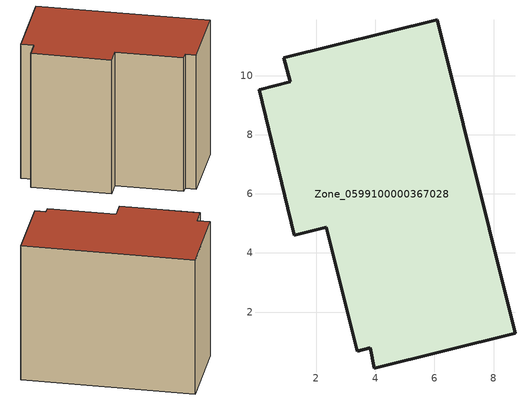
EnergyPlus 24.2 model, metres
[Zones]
Zone_0599100000367028
 floor ground (C_G): 3.39,0.67 2.34,4.87 1.25,4.6 0.06,9.53 1.12,9.79 0.9,10.6 6.1,11.89 8.73,1.28 3.96,0.1 3.82,0.79 z0
 wall outside (C_F): 8.73,1.28 6.1,11.89 0.9,10.6 1.12,9.79 0.06,9.53 1.25,4.6 2.34,4.87 3.39,0.67 3.82,0.79 3.96,0.1 8.73,1.28 z0:9.26
 roof outside (C_R): 3.96,0.1 8.73,1.28 6.1,11.89 0.9,10.6 1.12,9.79 0.06,9.53 1.25,4.6 2.34,4.87 3.39,0.67 3.82,0.79 z9.26
[BUILDING]
Pand.0599100000367028: North Axis=0; Terrain=City; Loads Convergence Tolerance Value=0.04; Temperature Convergence Tolerance Value=0.4; Solar Distribution=FullExterior; Maximum Number of Warmup Days=25; Minimum Number of Warmup Days=1
[Site:Location]
Rotterdam.The.Hague.AP_ZH_NLD Design_Conditions: Latitude=51.96; Longitude=4.45; Time Zone=1; Elevation=-4.5
[SITE:GROUNDTEMPERATURE:BUILDINGSURFACE]
18, 18, 18, 18, 18, 18, 18, 18, 18, 18, 18, 18
[MATERIAL] Thermal Absorptance=0.9; Solar Absorptance=0.7; Visible Absorptance=0.7
Name | Roughness | Thickness | Conductivity | Density | Specific Heat
G.TC.1992-2005 | MediumSmooth | 0.15 | 0.06 | 540 | 1210
F.TC.1992-2005 | Rough | 0.3 | 0.12 | 1920 | 840
R.TC.1992-2005 | MediumRough | 0.2 | 0.08 | 1500 | 1000
[CONSTRUCTION]
C_G: G.TC.1992-2005
C_F: F.TC.1992-2005
C_R: R.TC.1992-2005
[ZONE]
Zone_0599100000367028: Type=1; Multiplier=1; Ceiling Height=Autocalculate; Volume=Autocalculate; Floor Area=autocalculate; Part of Total Floor Area=Yes
[ZONEINFILTRATION:DESIGNFLOWRATE]
Infil_Zone_0599100000367028: Zone or ZoneList or Space or SpaceList=Zone_0599100000367028; Schedule=AlwaysOn; Design Flow Rate Calculation Method=Flow/Area; Flow Rate per Floor Area=0.0015; Constant Term Coefficient=1; Temperature Term Coefficient=0; Velocity Term Coefficient=0; Velocity Squared Term Coefficient=0
[HVACTEMPLATE:ZONE:IDEALLOADSAIRSYSTEM]
Zone_0599100000367028: Maximum Heating Supply Air Temperature=50; Minimum Cooling Supply Air Temperature=13; Maximum Heating Supply Air Humidity Ratio=0.0156; Minimum Cooling Supply Air Humidity Ratio=0.0077; Heating Limit=NoLimit; Cooling Limit=NoLimit; Dehumidification Control Type=ConstantSensibleHeatRatio; Cooling Sensible Heat Ratio=0.7; Dehumidification Setpoint=60; Humidification Control Type=None; Humidification Setpoint=30; Outdoor Air Method=None; Outdoor Air Flow Rate per Person=0.00944; Outdoor Air Flow Rate per Zone Floor Area=0; Outdoor Air Flow Rate per Zone=0; Demand Controlled Ventilation Type=None; Outdoor Air Economizer Type=NoEconomizer; Heat Recovery Type=None; Sensible Heat Recovery Effectiveness=0.7; Latent Heat Recovery Effectiveness=0.65
[ZONECONTROL:THERMOSTAT]
ThermostatControl_Zone_0599100000367028: Zone or ZoneList=Zone_0599100000367028; Control Type Schedule=DualSetpointControlType; Control 1=Thermostat_Zone_0599100000367028; Temperature Difference Between Cutout And Setpoint=0
[THERMOSTATSETPOINT:DUALSETPOINT]
Thermostat_Zone_0599100000367028: Heating Setpoint Temperature Schedule=HeatingSetpoint_Zone_0599100000367028; Cooling Setpoint Temperature Schedule=CoolingSetpoint_Zone_0599100000367028
[SCHEDULE:COMPACT]
HeatingSetpoint_Zone_0599100000367028: Through: 12/31, For: AllDays, Until: 24:00, 21
CoolingSetpoint_Zone_0599100000367028: Through: 12/31, For: AllDays, Until: 24:00, 24
DualSetpointControlType: Through: 12/31, For: AllDays, Until: 24:00, 4
AlwaysOn: Through: 12/31, For: AllDays, Until: 24:00, 1
